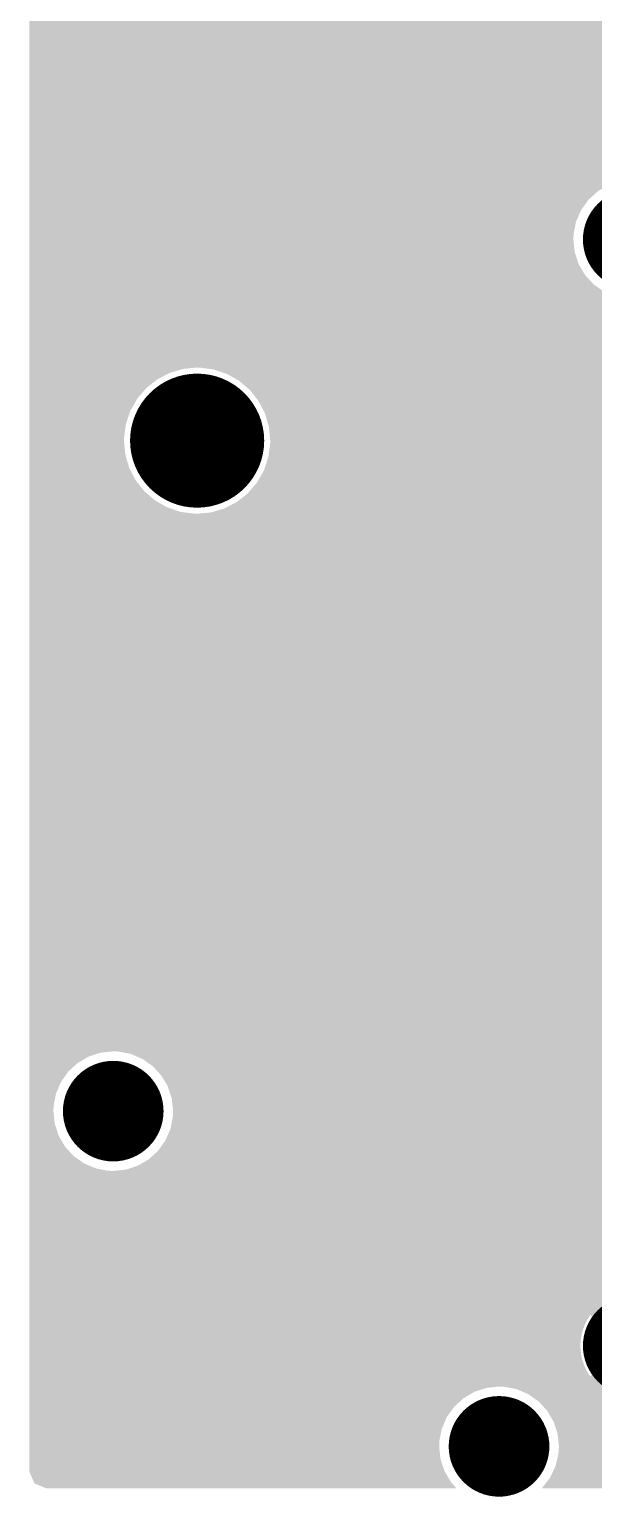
# Model space of a CAD drawing. Extents: x 295 to 953, y 10 to 290.
# Drawn here: x 641.8 to 648.85, y 166.88 to 185.22 of the extents above; entities that cross this region are included whole.
import ezdxf

# ---------------------------------------------------------------- set-up
doc = ezdxf.new("R2010")
doc.units = 0
doc.header["$LTSCALE"] = 5
doc.header["$MEASUREMENT"] = 0
doc.layers.get('0').update_dxf_attribs({"linetype": 'CONTINUOUS', "lineweight": 25})

msp = doc.modelspace()

# ---------------------------------------------------------------- linework, layer by layer
for points, const_width in [([(649.028, 182.592, 1), (649.656, 182.592, 1)], 0.629), ([(643.475, 180.077, 1), (644.313, 180.077, 1)], 0.838), ([(642.532, 171.695, 1), (643.16, 171.695, 1)], 0.629), ([(649.028, 168.761, 1), (649.656, 168.761, 1)], 0.629), ([(647.351, 167.504, 1), (647.98, 167.504, 1)], 0.629)]:
    msp.add_lwpolyline(points, format="xyb", close=True, dxfattribs=dict(const_width=const_width))
for points in [[(641.798, 183.34), (641.798, 185.615), (671.135, 183.34), (671.135, 185.615)], [(641.798, 183.323), (641.798, 183.34), (649.185, 183.323), (649.342, 183.34)], [(641.798, 183.274), (641.798, 183.323), (649.035, 183.274), (649.185, 183.323)], [(641.798, 183.194), (641.798, 183.274), (648.898, 183.194), (649.035, 183.274)], [(641.798, 183.087), (641.798, 183.194), (648.781, 183.087), (648.898, 183.194)], [(641.798, 182.958), (641.798, 183.087), (648.69, 182.958), (648.781, 183.087)], [(641.798, 182.813), (641.798, 182.958), (648.627, 182.813), (648.69, 182.958)], [(641.798, 182.658), (641.798, 182.813), (648.597, 182.658), (648.627, 182.813)], [(641.798, 182.592), (641.798, 182.658), (648.594, 182.592), (648.597, 182.658)], [(641.798, 182.434), (641.798, 182.592), (648.611, 182.434), (648.594, 182.592)], [(641.798, 182.284), (641.798, 182.434), (648.66, 182.284), (648.611, 182.434)], [(641.798, 182.148), (641.798, 182.284), (648.74, 182.148), (648.66, 182.284)], [(641.798, 182.031), (641.798, 182.148), (648.847, 182.031), (648.74, 182.148)], [(641.798, 181.939), (641.798, 182.031), (648.976, 181.939), (648.847, 182.031)], [(641.798, 181.877), (641.798, 181.939), (649.121, 181.877), (648.976, 181.939)], [(641.798, 181.846), (641.798, 181.877), (649.276, 181.846), (649.121, 181.877)], [(641.798, 181.844), (641.798, 181.846), (649.342, 181.844), (649.276, 181.846)], [(641.798, 181.807), (641.798, 181.844), (670.304, 181.807), (670.416, 181.844)], [(641.798, 181.727), (641.798, 181.807), (670.167, 181.727), (670.304, 181.807)], [(641.798, 181.62), (641.798, 181.727), (670.051, 181.62), (670.167, 181.727)], [(641.798, 181.491), (641.798, 181.62), (669.959, 181.491), (670.051, 181.62)], [(641.798, 181.346), (641.798, 181.491), (669.897, 181.346), (669.959, 181.491)], [(641.798, 181.191), (641.798, 181.346), (669.866, 181.191), (669.897, 181.346)], [(641.798, 181.125), (641.798, 181.191), (669.863, 181.125), (669.866, 181.191)], [(641.798, 180.991), (641.798, 181.125), (669.878, 180.991), (669.863, 181.125)], [(641.798, 180.974), (641.798, 180.991), (643.72, 180.974), (643.894, 180.991)], [(641.798, 180.924), (641.798, 180.974), (643.552, 180.924), (643.72, 180.974)], [(641.798, 180.844), (641.798, 180.924), (643.397, 180.844), (643.552, 180.924)], [(643.928, 180.99), (643.894, 180.991), (669.878, 180.99), (669.878, 180.991)], [(644.096, 180.968), (643.928, 180.99), (669.88, 180.968), (669.878, 180.99)], [(644.101, 180.967), (644.096, 180.968), (669.88, 180.967), (669.88, 180.968)], [(644.267, 180.911), (644.101, 180.967), (669.899, 180.911), (669.88, 180.967)], [(644.419, 180.825), (644.267, 180.911), (669.927, 180.825), (669.899, 180.911)], [(641.798, 180.735), (641.798, 180.844), (643.26, 180.735), (643.397, 180.844)], [(641.798, 180.602), (641.798, 180.735), (643.146, 180.602), (643.26, 180.735)], [(644.428, 180.817), (644.419, 180.825), (669.929, 180.817), (669.927, 180.825)], [(644.552, 180.711), (644.428, 180.817), (669.992, 180.711), (669.929, 180.817)], [(644.576, 180.681), (644.552, 180.711), (670.009, 180.681), (669.992, 180.711)], [(641.798, 180.45), (641.798, 180.602), (643.06, 180.45), (643.146, 180.602)], [(644.66, 180.574), (644.576, 180.681), (670.107, 180.574), (670.009, 180.681)], [(644.666, 180.564), (644.66, 180.574), (670.116, 180.564), (670.107, 180.574)], [(644.713, 180.473), (644.666, 180.564), (670.245, 180.473), (670.116, 180.564)], [(641.798, 180.285), (641.798, 180.45), (643.004, 180.285), (643.06, 180.45)], [(644.741, 180.419), (644.713, 180.473), (670.37, 180.419), (670.245, 180.473)], [(644.744, 180.41), (644.741, 180.419), (670.39, 180.41), (670.37, 180.419)], [(644.753, 180.38), (644.744, 180.41), (670.545, 180.38), (670.39, 180.41)], [(644.753, 180.377), (644.753, 180.38), (670.611, 180.377), (670.545, 180.38)], [(644.791, 180.251), (644.753, 180.377), (671.135, 180.251), (671.135, 180.377)], [(641.798, 180.112), (641.798, 180.285), (642.981, 180.112), (643.004, 180.285)], [(644.807, 180.077), (644.791, 180.251), (671.135, 180.077), (671.135, 180.251)], [(641.798, 180.077), (641.798, 180.112), (642.98, 180.077), (642.981, 180.112)], [(641.798, 179.903), (641.798, 180.077), (642.997, 179.903), (642.98, 180.077)], [(644.783, 179.869), (644.807, 180.043), (671.135, 179.869), (671.135, 180.043)], [(644.807, 180.043), (644.807, 180.077), (671.135, 180.043), (671.135, 180.077)], [(641.798, 179.735), (641.798, 179.903), (643.046, 179.735), (642.997, 179.903)], [(644.728, 179.704), (644.783, 179.869), (671.135, 179.704), (671.135, 179.869)], [(641.798, 179.58), (641.798, 179.735), (643.127, 179.58), (643.046, 179.735)], [(644.641, 179.552), (644.728, 179.704), (671.135, 179.552), (671.135, 179.704)], [(641.798, 179.443), (641.798, 179.58), (643.236, 179.443), (643.127, 179.58)], [(641.798, 179.33), (641.798, 179.443), (643.368, 179.33), (643.236, 179.443)], [(644.391, 179.31), (644.527, 179.419), (671.135, 179.31), (671.135, 179.419)], [(644.527, 179.419), (644.641, 179.552), (671.135, 179.419), (671.135, 179.552)], [(641.798, 179.243), (641.798, 179.33), (643.52, 179.243), (643.368, 179.33)], [(641.798, 179.187), (641.798, 179.243), (643.686, 179.187), (643.52, 179.243)], [(644.068, 179.18), (644.235, 179.23), (671.135, 179.18), (671.135, 179.23)], [(644.235, 179.23), (644.391, 179.31), (671.135, 179.23), (671.135, 179.31)], [(641.798, 179.164), (641.798, 179.187), (643.859, 179.164), (643.686, 179.187)], [(641.798, 179.163), (641.798, 179.164), (643.894, 179.163), (643.859, 179.164)], [(641.798, 178.206), (641.798, 179.163), (671.135, 178.206), (671.135, 179.163)], [(643.894, 179.163), (644.068, 179.18), (671.135, 179.163), (671.135, 179.18)], [(641.798, 178.189), (641.798, 178.206), (651.595, 178.189), (651.752, 178.206)], [(641.798, 178.14), (641.798, 178.189), (651.444, 178.14), (651.595, 178.189)], [(641.798, 178.06), (641.798, 178.14), (651.308, 178.06), (651.444, 178.14)], [(641.798, 177.953), (641.798, 178.06), (651.191, 177.953), (651.308, 178.06)], [(641.798, 177.824), (641.798, 177.953), (651.1, 177.824), (651.191, 177.953)], [(641.798, 177.679), (641.798, 177.824), (651.037, 177.679), (651.1, 177.824)], [(641.798, 177.524), (641.798, 177.679), (651.007, 177.524), (651.037, 177.679)], [(641.798, 177.458), (641.798, 177.524), (651.004, 177.458), (651.007, 177.524)], [(641.798, 177.3), (641.798, 177.458), (651.02, 177.3), (651.004, 177.458)], [(641.798, 177.15), (641.798, 177.3), (651.07, 177.15), (651.02, 177.3)], [(641.798, 177.014), (641.798, 177.15), (651.15, 177.014), (651.07, 177.15)], [(641.798, 176.897), (641.798, 177.014), (651.257, 176.897), (651.15, 177.014)], [(641.798, 176.805), (641.798, 176.897), (651.385, 176.805), (651.257, 176.897)], [(641.798, 176.743), (641.798, 176.805), (651.531, 176.743), (651.385, 176.805)], [(641.798, 176.713), (641.798, 176.743), (651.686, 176.713), (651.531, 176.743)], [(641.798, 176.71), (641.798, 176.713), (651.752, 176.71), (651.686, 176.713)], [(641.798, 172.443), (641.798, 176.71), (671.135, 172.443), (671.135, 176.71)], [(641.798, 172.426), (641.798, 172.443), (642.689, 172.426), (642.846, 172.443)], [(642.912, 172.44), (642.846, 172.443), (671.135, 172.44), (671.135, 172.443)], [(643.067, 172.41), (642.912, 172.44), (671.135, 172.41), (671.135, 172.44)], [(641.798, 172.377), (641.798, 172.426), (642.538, 172.377), (642.689, 172.426)], [(641.798, 172.297), (641.798, 172.377), (642.402, 172.297), (642.538, 172.377)], [(641.798, 172.19), (641.798, 172.297), (642.285, 172.19), (642.402, 172.297)], [(643.212, 172.347), (643.067, 172.41), (671.135, 172.347), (671.135, 172.41)], [(643.341, 172.256), (643.212, 172.347), (671.135, 172.256), (671.135, 172.347)], [(643.448, 172.139), (643.341, 172.256), (671.135, 172.139), (671.135, 172.256)], [(641.798, 172.061), (641.798, 172.19), (642.194, 172.061), (642.285, 172.19)], [(643.528, 172.003), (643.448, 172.139), (671.135, 172.003), (671.135, 172.139)], [(641.798, 171.916), (641.798, 172.061), (642.131, 171.916), (642.194, 172.061)], [(641.798, 171.761), (641.798, 171.916), (642.101, 171.761), (642.131, 171.916)], [(643.577, 171.852), (643.528, 172.003), (671.135, 171.852), (671.135, 172.003)], [(641.798, 171.695), (641.798, 171.761), (642.098, 171.695), (642.101, 171.761)], [(643.594, 171.695), (643.577, 171.852), (671.135, 171.695), (671.135, 171.852)], [(641.798, 171.538), (641.798, 171.695), (642.115, 171.538), (642.098, 171.695)], [(641.798, 171.388), (641.798, 171.538), (642.164, 171.388), (642.115, 171.538)], [(643.561, 171.474), (643.591, 171.629), (671.135, 171.474), (671.135, 171.629)], [(643.591, 171.629), (643.594, 171.695), (671.135, 171.629), (671.135, 171.695)], [(641.798, 171.251), (641.798, 171.388), (642.244, 171.251), (642.164, 171.388)], [(643.498, 171.329), (643.561, 171.474), (671.135, 171.329), (671.135, 171.474)], [(641.798, 171.134), (641.798, 171.251), (642.351, 171.134), (642.244, 171.251)], [(643.29, 171.093), (643.407, 171.2), (671.135, 171.093), (671.135, 171.2)], [(643.407, 171.2), (643.498, 171.329), (671.135, 171.2), (671.135, 171.329)], [(641.798, 171.043), (641.798, 171.134), (642.48, 171.043), (642.351, 171.134)], [(641.798, 170.98), (641.798, 171.043), (642.625, 170.98), (642.48, 171.043)], [(641.798, 170.95), (641.798, 170.98), (642.78, 170.95), (642.625, 170.98)], [(642.846, 170.947), (643.003, 170.964), (671.135, 170.947), (671.135, 170.964)], [(643.003, 170.964), (643.153, 171.013), (671.135, 170.964), (671.135, 171.013)], [(643.153, 171.013), (643.29, 171.093), (671.135, 171.013), (671.135, 171.093)], [(641.798, 170.947), (641.798, 170.95), (642.846, 170.947), (642.78, 170.95)], [(641.798, 169.421), (641.798, 170.947), (671.135, 169.421), (671.135, 170.947)], [(641.798, 169.42), (641.798, 169.421), (649.295, 169.42), (649.342, 169.421)], [(641.798, 169.415), (641.798, 169.42), (649.248, 169.415), (649.295, 169.42)], [(641.798, 169.406), (641.798, 169.415), (649.202, 169.406), (649.248, 169.415)], [(641.798, 169.395), (641.798, 169.406), (649.156, 169.395), (649.202, 169.406)], [(641.798, 169.38), (641.798, 169.395), (649.112, 169.38), (649.156, 169.395)], [(641.798, 169.362), (641.798, 169.38), (649.068, 169.362), (649.112, 169.38)], [(641.798, 169.341), (641.798, 169.362), (649.026, 169.341), (649.068, 169.362)], [(641.798, 169.317), (641.798, 169.341), (648.986, 169.317), (649.026, 169.341)], [(641.798, 169.299), (641.798, 169.317), (648.959, 169.299), (648.986, 169.317)], [(641.798, 169.18), (641.798, 169.299), (649.078, 169.18), (648.959, 169.299)], [(641.798, 169.145), (641.798, 169.18), (671.135, 169.145), (671.135, 169.18)], [(641.798, 169.105), (641.798, 169.145), (648.779, 169.105), (648.805, 169.145)], [(648.924, 169.025), (648.805, 169.145), (649.76, 169.025), (649.879, 169.145)], [(641.798, 169.064), (641.798, 169.105), (648.756, 169.064), (648.779, 169.105)], [(641.798, 169.022), (641.798, 169.064), (648.736, 169.022), (648.756, 169.064)], [(641.798, 168.978), (641.798, 169.022), (648.719, 168.978), (648.736, 169.022)], [(641.798, 168.933), (641.798, 168.978), (648.705, 168.933), (648.719, 168.978)], [(641.798, 168.887), (641.798, 168.933), (648.694, 168.887), (648.705, 168.933)], [(641.798, 168.841), (641.798, 168.887), (648.687, 168.841), (648.694, 168.887)], [(641.798, 168.794), (641.798, 168.841), (648.683, 168.794), (648.687, 168.841)], [(641.798, 168.747), (641.798, 168.794), (648.682, 168.747), (648.683, 168.794)], [(641.798, 168.7), (641.798, 168.747), (648.685, 168.7), (648.682, 168.747)], [(641.798, 168.653), (641.798, 168.7), (648.691, 168.653), (648.685, 168.7)], [(641.798, 168.607), (641.798, 168.653), (648.7, 168.607), (648.691, 168.653)], [(641.798, 168.562), (641.798, 168.607), (648.713, 168.562), (648.7, 168.607)], [(641.798, 168.518), (641.798, 168.562), (648.729, 168.518), (648.713, 168.562)], [(641.798, 168.475), (641.798, 168.518), (648.748, 168.475), (648.729, 168.518)], [(641.798, 168.433), (641.798, 168.475), (648.769, 168.433), (648.748, 168.475)], [(641.798, 168.393), (641.798, 168.433), (648.794, 168.393), (648.769, 168.433)], [(648.805, 168.378), (648.924, 168.497), (649.879, 168.378), (649.76, 168.497)], [(641.798, 168.378), (641.798, 168.393), (648.805, 168.378), (648.794, 168.393)], [(641.798, 168.343), (641.798, 168.378), (671.135, 168.343), (671.135, 168.378)], [(641.798, 168.252), (641.798, 168.343), (648.987, 168.252), (649.078, 168.343)], [(641.798, 168.235), (641.798, 168.252), (647.508, 168.235), (647.666, 168.252)], [(641.798, 168.186), (641.798, 168.235), (647.358, 168.186), (647.508, 168.235)], [(647.731, 168.249), (647.666, 168.252), (648.984, 168.249), (648.987, 168.252)], [(647.86, 168.224), (647.731, 168.249), (648.959, 168.224), (648.984, 168.249)], [(647.887, 168.219), (647.86, 168.224), (648.967, 168.219), (648.959, 168.224)], [(647.935, 168.198), (647.887, 168.219), (648.998, 168.198), (648.967, 168.219)], [(641.798, 168.106), (641.798, 168.186), (647.222, 168.106), (647.358, 168.186)], [(641.798, 167.999), (641.798, 168.106), (647.105, 167.999), (647.222, 168.106)], [(647.989, 168.175), (647.935, 168.198), (649.039, 168.175), (648.998, 168.198)], [(648.032, 168.156), (647.989, 168.175), (649.078, 168.156), (649.039, 168.175)], [(648.034, 168.155), (648.032, 168.156), (649.081, 168.155), (649.078, 168.156)], [(648.058, 168.138), (648.034, 168.155), (649.125, 168.138), (649.081, 168.155)], [(648.077, 168.124), (648.058, 168.138), (649.17, 168.124), (649.125, 168.138)], [(648.092, 168.113), (648.077, 168.124), (649.216, 168.113), (649.17, 168.124)], [(648.103, 168.106), (648.092, 168.113), (649.263, 168.106), (649.216, 168.113)], [(648.108, 168.102), (648.103, 168.106), (649.309, 168.102), (649.263, 168.106)], [(648.109, 168.101), (648.108, 168.102), (649.356, 168.101), (649.309, 168.102)], [(648.161, 168.065), (648.109, 168.101), (651.786, 168.065), (651.827, 168.101)], [(648.221, 167.999), (648.161, 168.065), (651.715, 167.999), (651.786, 168.065)], [(641.798, 167.87), (641.798, 167.999), (647.013, 167.87), (647.105, 167.999)], [(641.798, 167.725), (641.798, 167.87), (646.951, 167.725), (647.013, 167.87)], [(648.268, 167.948), (648.221, 167.999), (651.679, 167.948), (651.715, 167.999)], [(648.313, 167.87), (648.268, 167.948), (651.623, 167.87), (651.679, 167.948)], [(648.348, 167.812), (648.313, 167.87), (651.598, 167.812), (651.623, 167.87)], [(641.798, 167.57), (641.798, 167.725), (646.92, 167.57), (646.951, 167.725)], [(648.376, 167.725), (648.348, 167.812), (651.561, 167.725), (651.598, 167.812)], [(648.397, 167.661), (648.376, 167.725), (651.548, 167.661), (651.561, 167.725)], [(648.407, 167.57), (648.397, 167.661), (651.531, 167.57), (651.548, 167.661)], [(641.798, 167.504), (641.798, 167.57), (646.918, 167.504), (646.92, 167.57)], [(641.798, 167.347), (641.798, 167.504), (646.934, 167.347), (646.918, 167.504)], [(648.406, 167.4), (648.414, 167.504), (651.539, 167.4), (651.528, 167.504)], [(648.414, 167.504), (648.407, 167.57), (651.528, 167.504), (651.531, 167.57)], [(641.798, 167.197), (641.798, 167.347), (646.984, 167.197), (646.934, 167.347)], [(648.368, 167.247), (648.393, 167.347), (651.577, 167.247), (651.544, 167.347)], [(648.393, 167.347), (648.406, 167.4), (651.544, 167.347), (651.539, 167.4)], [(641.798, 167.19), (641.798, 167.197), (646.987, 167.19), (646.984, 167.197)], [(641.853, 167.06), (641.798, 167.19), (647.064, 167.06), (646.987, 167.19)], [(648.298, 167.105), (648.343, 167.197), (651.647, 167.105), (651.594, 167.197)], [(648.343, 167.197), (648.368, 167.247), (651.594, 167.197), (651.577, 167.247)], [(641.861, 167.041), (641.853, 167.06), (647.08, 167.041), (647.064, 167.06)], [(642.006, 166.981), (641.861, 167.041), (647.131, 166.981), (647.08, 167.041)], [(642.007, 166.98), (642.006, 166.981), (647.131, 166.98), (647.131, 166.981)], [(648.2, 166.981), (648.263, 167.06), (651.741, 166.981), (651.674, 167.06)], [(648.2, 166.98), (648.2, 166.981), (651.741, 166.98), (651.741, 166.981)], [(648.263, 167.06), (648.298, 167.105), (651.674, 167.06), (651.647, 167.105)]]:
    msp.add_solid(points)

doc.saveas('drawing.dxf')
